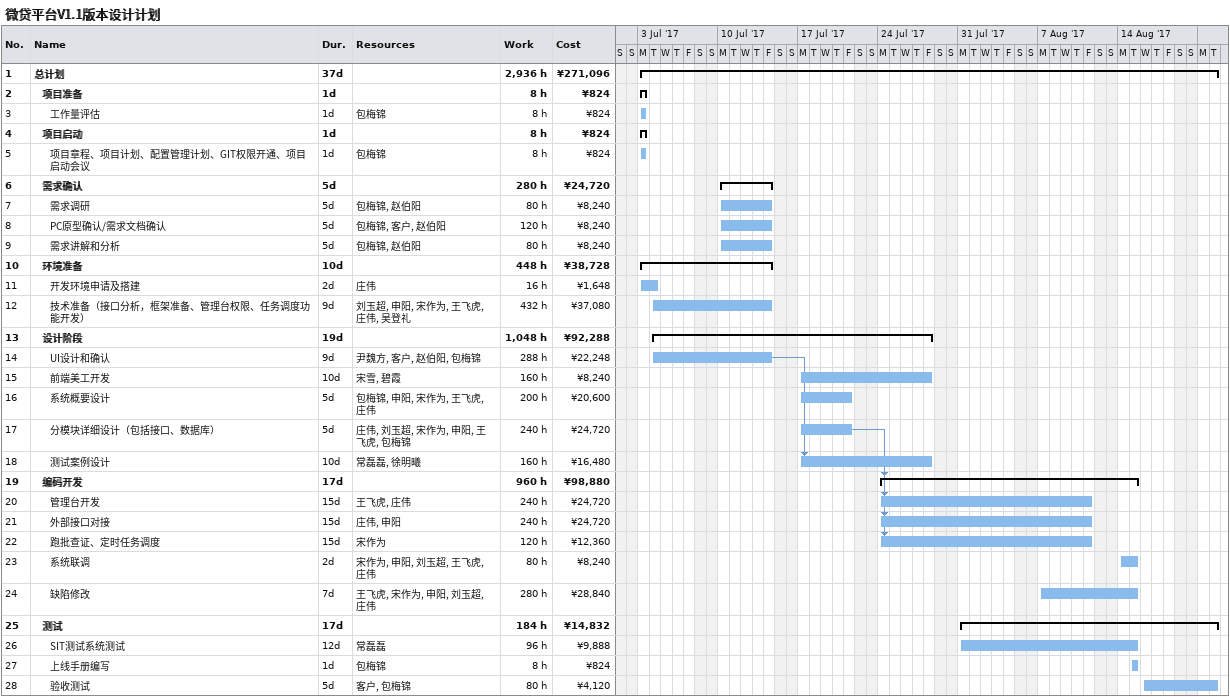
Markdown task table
微贷平台V1.1版本设计计划

| ID | Level | Task | Duration | Start | Finish | Predecessors | Resources | Work (h) | Cost (¥) |
|---|---|---|---|---|---|---|---|---|---|
| 1 | 1 | **总计划** | 37d | 2017-07-03 | 2017-08-22 |  |  | 2936 | 271096 |
| 2 | 2 | **项目准备** | 1d | 2017-07-03 | 2017-07-03 |  |  | 8 | 824 |
| 3 | 3 | 工作量评估 | 1d | 2017-07-03 | 2017-07-03 |  | 包梅锦 | 8 | 824 |
| 4 | 2 | **项目启动** | 1d | 2017-07-03 | 2017-07-03 |  |  | 8 | 824 |
| 5 | 3 | 项目章程、项目计划、配置管理计划、GIT权限开通、项目启动会议 | 1d | 2017-07-03 | 2017-07-03 |  | 包梅锦 | 8 | 824 |
| 6 | 2 | **需求确认** | 5d | 2017-07-10 | 2017-07-14 |  |  | 280 | 24720 |
| 7 | 3 | 需求调研 | 5d | 2017-07-10 | 2017-07-14 |  | 包梅锦, 赵伯阳 | 80 | 8240 |
| 8 | 3 | PC原型确认/需求文档确认 | 5d | 2017-07-10 | 2017-07-14 |  | 包梅锦, 客户, 赵伯阳 | 120 | 8240 |
| 9 | 3 | 需求讲解和分析 | 5d | 2017-07-10 | 2017-07-14 |  | 包梅锦, 赵伯阳 | 80 | 8240 |
| 10 | 2 | **环境准备** | 10d | 2017-07-03 | 2017-07-14 |  |  | 448 | 38728 |
| 11 | 3 | 开发环境申请及搭建 | 2d | 2017-07-03 | 2017-07-04 |  | 庄伟 | 16 | 1648 |
| 12 | 3 | 技术准备（接口分析，框架准备、管理台权限、任务调度功能开发） | 9d | 2017-07-04 | 2017-07-14 |  | 刘玉超, 申阳, 宋作为, 王飞虎, 庄伟, 吴登礼 | 432 | 37080 |
| 13 | 2 | **设计阶段** | 19d | 2017-07-04 | 2017-07-28 |  |  | 1048 | 92288 |
| 14 | 3 | UI设计和确认 | 9d | 2017-07-04 | 2017-07-14 |  | 尹魏方, 客户, 赵伯阳, 包梅锦 | 288 | 22248 |
| 15 | 3 | 前端美工开发 | 10d | 2017-07-17 | 2017-07-28 |  | 宋雪, 碧霞 | 160 | 8240 |
| 16 | 3 | 系统概要设计 | 5d | 2017-07-17 | 2017-07-21 |  | 包梅锦, 申阳, 宋作为, 王飞虎, 庄伟 | 200 | 20600 |
| 17 | 3 | 分模块详细设计（包括接口、数据库） | 5d | 2017-07-17 | 2017-07-21 |  | 庄伟, 刘玉超, 宋作为, 申阳, 王飞虎, 包梅锦 | 240 | 24720 |
| 18 | 3 | 测试案例设计 | 10d | 2017-07-17 | 2017-07-28 | 14 | 常磊磊, 徐明曦 | 160 | 16480 |
| 19 | 2 | **编码开发** | 17d | 2017-07-24 | 2017-08-15 | 17 |  | 960 | 98880 |
| 20 | 3 | 管理台开发 | 15d | 2017-07-24 | 2017-08-11 | 17 | 王飞虎, 庄伟 | 240 | 24720 |
| 21 | 3 | 外部接口对接 | 15d | 2017-07-24 | 2017-08-11 | 17 | 庄伟, 申阳 | 240 | 24720 |
| 22 | 3 | 跑批查证、定时任务调度 | 15d | 2017-07-24 | 2017-08-11 | 17 | 宋作为 | 120 | 12360 |
| 23 | 3 | 系统联调 | 2d | 2017-08-14 | 2017-08-15 |  | 宋作为, 申阳, 刘玉超, 王飞虎, 庄伟 | 80 | 8240 |
| 24 | 3 | 缺陷修改 | 7d | 2017-08-07 | 2017-08-15 |  | 王飞虎, 宋作为, 申阳, 刘玉超, 庄伟 | 280 | 28840 |
| 25 | 2 | **测试** | 17d | 2017-07-31 | 2017-08-22 |  |  | 184 | 14832 |
| 26 | 3 | SIT测试系统测试 | 12d | 2017-07-31 | 2017-08-15 |  | 常磊磊 | 96 | 9888 |
| 27 | 3 | 上线手册编写 | 1d | 2017-08-15 | 2017-08-15 |  | 包梅锦 | 8 | 824 |
| 28 | 3 | 验收测试 | 5d | 2017-08-16 | 2017-08-22 |  | 客户, 包梅锦 | 80 | 4120 |
